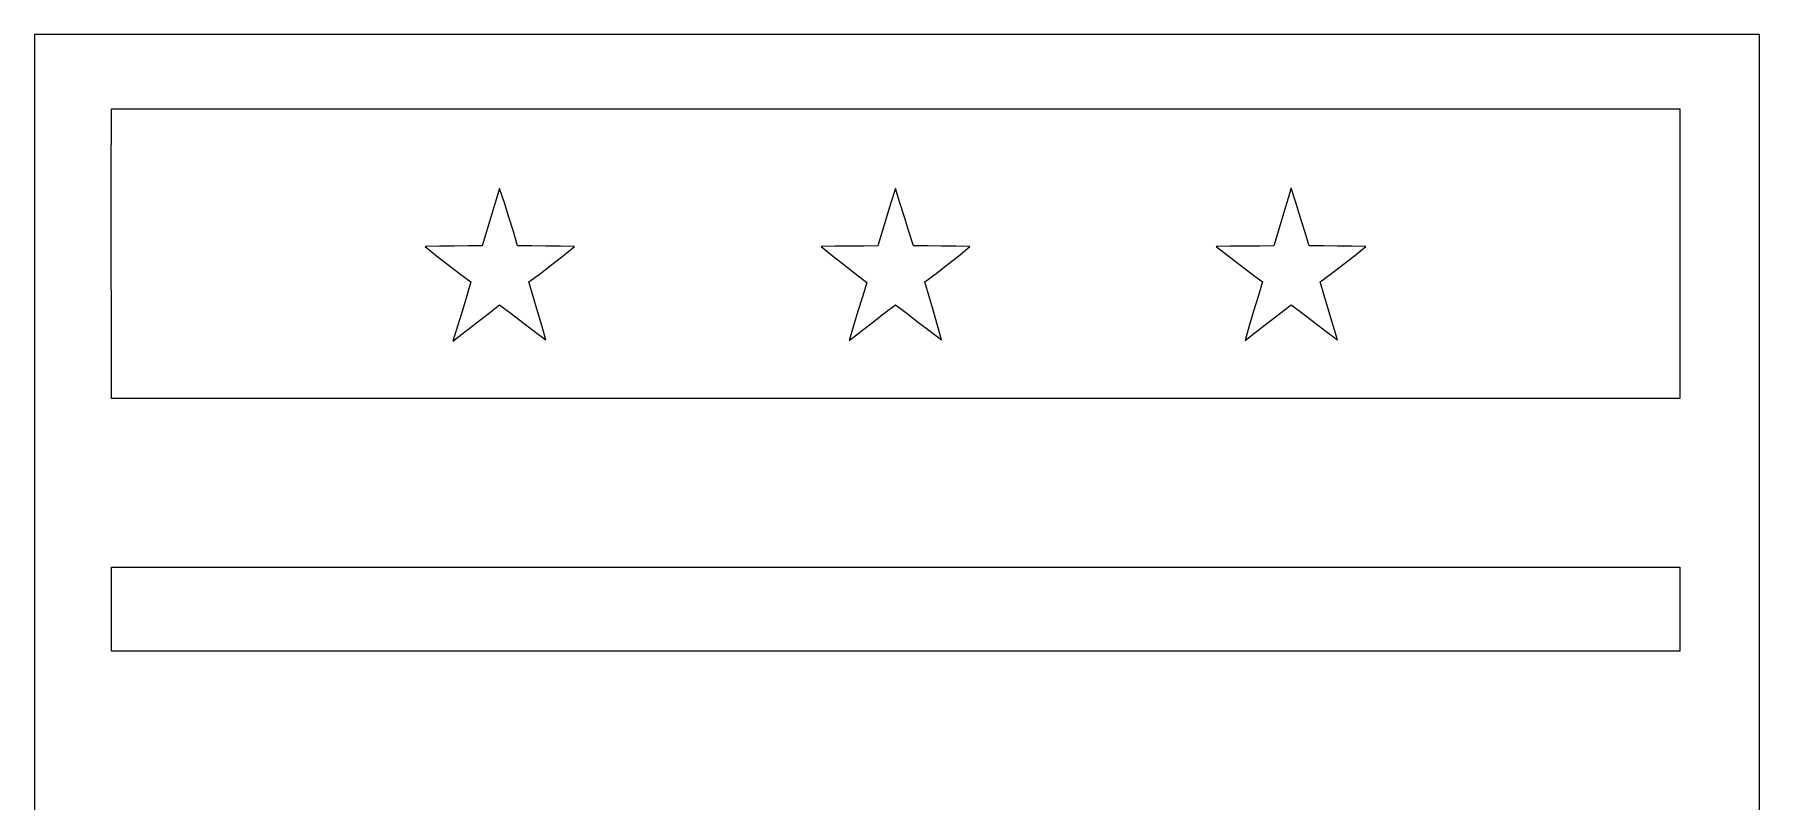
# Model space of a CAD drawing. Extents: x 0 to 72, y 0 to 127.
# Drawn here: x 0.5 to 72.1, y 94.8 to 126.6 of the extents above; entities that cross this region are included whole.
import ezdxf

# ---------------------------------------------------------------- set-up
doc = ezdxf.new("R2010")
doc.units = 0
doc.layers.add('Hacdc.withtext.simplified', color=7, linetype='CONTINUOUS')

msp = doc.modelspace()

# ---------------------------------------------------------------- linework, layer by layer
at = {"layer": 'Hacdc.withtext.simplified', "color": 7}
for p, q in [((18.409554, 126.634644), (0.514602, 126.634644)), ((0.514602, 126.634644), (0.514602, 107.592173)), ((18.409554, 126.634644), (0.514602, 126.634644)), ((0.514602, 126.634644), (0.514602, 107.592173)), ((36.304506, 126.634644), (18.409554, 126.634644)), ((36.304506, 126.634644), (18.409554, 126.634644)), ((54.199832, 126.634644), (36.304506, 126.634644)), ((54.199832, 126.634644), (36.304506, 126.634644)), ((72.095157, 126.634644), (54.199832, 126.634644)), ((54.199832, 126.634644), (54.199832, 126.634644)), ((72.095157, 126.634644), (54.199832, 126.634644)), ((54.199832, 126.634644), (54.199832, 126.634644)), ((72.095157, 107.592173), (72.095157, 126.634644)), ((72.095157, 107.592173), (72.095157, 126.634644)), ((3.70116, 120.545517), (3.710116, 123.551457)), ((3.70116, 120.545517), (3.710116, 123.551457)), ((3.710116, 123.551457), (19.975778, 123.551457)), ((3.710116, 123.551457), (19.975778, 123.551457)), ((19.975778, 123.551457), (36.243305, 123.551457)), ((19.975778, 123.551457), (36.243305, 123.551457)), ((36.243305, 123.551457), (52.514938, 123.551457)), ((36.243305, 123.551457), (52.514938, 123.551457)), ((52.514938, 123.551457), (68.792542, 123.551457)), ((52.514938, 123.551457), (68.792542, 123.551457)), ((68.792542, 123.551457), (68.792542, 120.555219)), ((68.792542, 123.551457), (68.792542, 120.555219)), ((3.701906, 117.544055), (3.70116, 120.545517)), ((3.701906, 117.544055), (3.70116, 120.545517)), ((52.665705, 120.264475), (52.477997, 119.665526)), ((52.665705, 120.264475), (52.477997, 119.665526)), ((52.85416, 119.665526), (52.665705, 120.264475)), ((52.85416, 119.665526), (52.665705, 120.264475)), ((68.792542, 120.555219), (68.792542, 117.552638)), ((68.792542, 120.555219), (68.792542, 120.555219)), ((68.792542, 120.555219), (68.792542, 117.552638)), ((68.792542, 120.555219), (68.792542, 120.555219)), ((19.627757, 119.646684), (19.445647, 119.051467)), ((19.627757, 119.646684), (19.445647, 119.051467)), ((19.815465, 120.241528), (19.627757, 119.646684)), ((19.815465, 120.241528), (19.627757, 119.646684)), ((20.016234, 119.646684), (19.815465, 120.241528)), ((20.016234, 119.646684), (19.815465, 120.241528)), ((20.204315, 119.051467), (20.016234, 119.646684)), ((20.204315, 119.051467), (20.016234, 119.646684)), ((36.052504, 119.646684), (35.870766, 119.051467)), ((36.052504, 119.646684), (35.870766, 119.051467)), ((36.240585, 120.241528), (36.052504, 119.646684)), ((36.240585, 120.241528), (36.052504, 119.646684)), ((36.429039, 119.646684), (36.240585, 120.241528)), ((36.429039, 119.646684), (36.240585, 120.241528)), ((36.613762, 119.051467), (36.429039, 119.646684)), ((36.613762, 119.051467), (36.429039, 119.646684)), ((52.477997, 119.665526), (52.295887, 119.062846)), ((52.477997, 119.665526), (52.295887, 119.062846)), ((53.038509, 119.062846), (52.85416, 119.665526)), ((53.038509, 119.062846), (52.85416, 119.665526)), ((19.445647, 119.051467), (19.267268, 118.456623)), ((19.445647, 119.051467), (19.267268, 118.456623)), ((20.384933, 118.456623), (20.204315, 119.051467)), ((20.384933, 118.456623), (20.204315, 119.051467)), ((35.870766, 119.051467), (35.692388, 118.456623)), ((35.870766, 119.051467), (35.692388, 118.456623)), ((36.798111, 118.456623), (36.613762, 119.051467)), ((36.798111, 118.456623), (36.613762, 119.051467)), ((52.295887, 119.062846), (52.117509, 118.459792)), ((52.295887, 119.062846), (52.117509, 118.459792)), ((52.295887, 119.062846), (52.295887, 119.062846)), ((52.295887, 119.062846), (52.295887, 119.062846)), ((53.223232, 118.459792), (53.038509, 119.062846)), ((53.223232, 118.459792), (53.038509, 119.062846)), ((19.267268, 118.456623), (19.091502, 117.861405)), ((19.267268, 118.456623), (19.091502, 117.861405)), ((20.561446, 117.861405), (20.384933, 118.456623)), ((20.561446, 117.861405), (20.384933, 118.456623)), ((35.692388, 118.456623), (35.516248, 117.861405)), ((35.692388, 118.456623), (35.516248, 117.861405)), ((36.986565, 117.861405), (36.798111, 118.456623)), ((36.986565, 117.861405), (36.798111, 118.456623)), ((52.117509, 118.459792), (51.941369, 117.861216)), ((52.117509, 118.459792), (51.941369, 117.861216)), ((53.411313, 117.861216), (53.223232, 118.459792)), ((53.411313, 117.861216), (53.223232, 118.459792)), ((3.707131, 114.542593), (3.701906, 117.544055)), ((3.707131, 114.542593), (3.701906, 117.544055)), ((17.317792, 117.851703), (16.72668, 117.838642)), ((17.317792, 117.851703), (16.72668, 117.838642)), ((16.72668, 117.838642), (17.193524, 117.455389)), ((16.72668, 117.838642), (17.193524, 117.455389)), ((17.193524, 117.455389), (17.666712, 117.084824)), ((17.193524, 117.455389), (17.666712, 117.084824)), ((17.908904, 117.85842), (17.317792, 117.851703)), ((17.908904, 117.85842), (17.317792, 117.851703)), ((18.500016, 117.861032), (17.908904, 117.85842)), ((18.500016, 117.861032), (17.908904, 117.85842)), ((19.091502, 117.861405), (18.500016, 117.861032)), ((19.091502, 117.861405), (18.500016, 117.861032)), ((21.152558, 117.861032), (20.561446, 117.861405)), ((21.152558, 117.861032), (20.561446, 117.861405)), ((21.74367, 117.85842), (21.152558, 117.861032)), ((21.74367, 117.85842), (21.152558, 117.861032)), ((22.334782, 117.851703), (21.74367, 117.85842)), ((21.74367, 117.85842), (21.74367, 117.85842)), ((22.334782, 117.851703), (21.74367, 117.85842)), ((21.74367, 117.85842), (21.74367, 117.85842)), ((21.985862, 117.084824), (22.45905, 117.455389)), ((21.985862, 117.084824), (22.45905, 117.455389)), ((22.925894, 117.838642), (22.334782, 117.851703)), ((22.925894, 117.838642), (22.334782, 117.851703)), ((22.45905, 117.455389), (22.925894, 117.838642)), ((22.45905, 117.455389), (22.925894, 117.838642)), ((33.742912, 117.848717), (33.151799, 117.838642)), ((33.742912, 117.848717), (33.151799, 117.838642)), ((33.151799, 117.838642), (33.618644, 117.464718)), ((33.151799, 117.838642), (33.618644, 117.464718)), ((33.618644, 117.464718), (34.091832, 117.090422)), ((33.618644, 117.464718), (34.091832, 117.090422)), ((34.334024, 117.85021), (33.742912, 117.848717)), ((34.334024, 117.85021), (33.742912, 117.848717)), ((34.925136, 117.85133), (34.334024, 117.85021)), ((34.925136, 117.85133), (34.334024, 117.85021)), ((35.516248, 117.861405), (34.925136, 117.85133)), ((35.516248, 117.861405), (34.925136, 117.85133)), ((37.577304, 117.861032), (36.986565, 117.861405)), ((37.577304, 117.861032), (36.986565, 117.861405)), ((38.166178, 117.85842), (37.577304, 117.861032)), ((38.166178, 117.85842), (37.577304, 117.861032)), ((38.750946, 117.851703), (38.166178, 117.85842)), ((38.166178, 117.85842), (38.166178, 117.85842)), ((38.750946, 117.851703), (38.166178, 117.85842)), ((38.166178, 117.85842), (38.166178, 117.85842)), ((38.400533, 117.084824), (38.865884, 117.455389)), ((38.400533, 117.084824), (38.865884, 117.455389)), ((39.329743, 117.838642), (38.750946, 117.851703)), ((39.329743, 117.838642), (38.750946, 117.851703)), ((38.865884, 117.455389), (39.329743, 117.838642)), ((38.865884, 117.455389), (39.329743, 117.838642)), ((50.15012, 117.848528), (49.555649, 117.838825)), ((50.15012, 117.848528), (49.555649, 117.838825)), ((49.555649, 117.838825), (50.034808, 117.464902)), ((49.555649, 117.838825), (50.034808, 117.464902)), ((50.034808, 117.464902), (50.514341, 117.093591)), ((50.034808, 117.464902), (50.514341, 117.093591)), ((50.748696, 117.850021), (50.15012, 117.848528)), ((50.748696, 117.850021), (50.15012, 117.848528)), ((51.346898, 117.851513), (50.748696, 117.850021)), ((51.346898, 117.851513), (50.748696, 117.850021)), ((51.941369, 117.861216), (51.346898, 117.851513)), ((51.941369, 117.861216), (51.346898, 117.851513)), ((53.999067, 117.860843), (53.411313, 117.861216)), ((53.999067, 117.860843), (53.411313, 117.861216)), ((54.583088, 117.858231), (53.999067, 117.860843)), ((54.583088, 117.858231), (53.999067, 117.860843)), ((55.166737, 117.851887), (54.583088, 117.858231)), ((55.166737, 117.851887), (54.583088, 117.858231)), ((54.815204, 117.085008), (55.28802, 117.4552)), ((54.815204, 117.085008), (55.28802, 117.4552)), ((55.754864, 117.838825), (55.166737, 117.851887)), ((55.754864, 117.838825), (55.166737, 117.851887)), ((55.28802, 117.4552), (55.754864, 117.838825)), ((55.28802, 117.4552), (55.754864, 117.838825)), ((68.792542, 117.552638), (68.792542, 114.545578)), ((68.792542, 117.552638), (68.792542, 114.545578)), ((17.666712, 117.084824), (18.143632, 116.723216)), ((17.666712, 117.084824), (18.143632, 116.723216)), ((18.143632, 116.723216), (18.622792, 116.365339)), ((18.143632, 116.723216), (18.622792, 116.365339)), ((21.029783, 116.365339), (21.508942, 116.723216)), ((21.029783, 116.365339), (21.508942, 116.723216)), ((21.508942, 116.723216), (21.985862, 117.084824)), ((21.508942, 116.723216), (21.985862, 117.084824)), ((34.091832, 117.090422), (34.568752, 116.716499)), ((34.091832, 117.090422), (34.568752, 116.716499)), ((34.568752, 116.716499), (35.047911, 116.342202)), ((34.568752, 116.716499), (35.047911, 116.342202)), ((37.455276, 116.365339), (37.930703, 116.723216)), ((37.455276, 116.365339), (37.930703, 116.723216)), ((37.930703, 116.723216), (38.400533, 117.084824)), ((37.930703, 116.723216), (38.400533, 117.084824)), ((50.514341, 117.093591), (50.9935, 116.726012)), ((50.514341, 117.093591), (50.9935, 116.726012)), ((50.9935, 116.726012), (51.472659, 116.36515)), ((50.9935, 116.726012), (51.472659, 116.36515)), ((53.858752, 116.36515), (54.338284, 116.723027)), ((53.858752, 116.36515), (54.338284, 116.723027)), ((54.338284, 116.723027), (54.815204, 117.085008)), ((54.338284, 116.723027), (54.815204, 117.085008)), ((18.622792, 116.365339), (18.443293, 115.752956)), ((18.622792, 116.365339), (18.443293, 115.752956)), ((21.208534, 115.757061), (21.029783, 116.365339)), ((21.208534, 115.757061), (21.029783, 116.365339)), ((35.047911, 116.342202), (34.868786, 115.746985)), ((35.047911, 116.342202), (34.868786, 115.746985)), ((37.633654, 115.757061), (37.455276, 116.365339)), ((37.633654, 115.757061), (37.455276, 116.365339)), ((51.472659, 116.36515), (51.284951, 115.756498)), ((51.472659, 116.36515), (51.284951, 115.756498)), ((54.03825, 115.756872), (53.858752, 116.36515)), ((54.03825, 115.756872), (53.858752, 116.36515)), ((18.443293, 115.752956), (18.257825, 115.140946)), ((18.443293, 115.752956), (18.257825, 115.140946)), ((19.335933, 115.048771), (19.815465, 115.412992)), ((19.335933, 115.048771), (19.815465, 115.412992)), ((19.815465, 115.412992), (20.294997, 115.052503)), ((19.815465, 115.412992), (20.294997, 115.052503)), ((21.389525, 115.155127), (21.208534, 115.757061)), ((21.389525, 115.155127), (21.208534, 115.757061)), ((34.868786, 115.746985), (34.685557, 115.149529)), ((34.868786, 115.746985), (34.685557, 115.149529)), ((35.761426, 115.05213), (36.240585, 115.412992)), ((35.761426, 115.05213), (36.240585, 115.412992)), ((36.240585, 115.412992), (36.720117, 115.052503)), ((36.240585, 115.412992), (36.720117, 115.052503)), ((37.814645, 115.155127), (37.633654, 115.757061)), ((37.814645, 115.155127), (37.633654, 115.757061)), ((51.284951, 115.756498), (51.102841, 115.152325)), ((51.284951, 115.756498), (51.102841, 115.152325)), ((52.186546, 115.05194), (52.665705, 115.413176)), ((52.186546, 115.05194), (52.665705, 115.413176)), ((52.665705, 115.413176), (53.145238, 115.052314)), ((52.665705, 115.413176), (53.145238, 115.052314)), ((54.221107, 115.154937), (54.03825, 115.756872)), ((54.221107, 115.154937), (54.03825, 115.756872)), ((3.710116, 111.536653), (3.707131, 114.542593)), ((3.710116, 111.536653), (3.707131, 114.542593)), ((18.068251, 114.528936), (17.877184, 113.916552)), ((18.068251, 114.528936), (17.877184, 113.916552)), ((18.257825, 115.140946), (18.068251, 114.528936)), ((18.257825, 115.140946), (18.068251, 114.528936)), ((18.368658, 114.293834), (18.854161, 114.673355)), ((18.368658, 114.293834), (18.854161, 114.673355)), ((18.854161, 114.673355), (19.335933, 115.048771)), ((18.854161, 114.673355), (19.335933, 115.048771)), ((20.294997, 115.052503), (20.774156, 114.687536)), ((20.294997, 115.052503), (20.774156, 114.687536)), ((20.774156, 114.687536), (21.253689, 114.322569)), ((20.774156, 114.687536), (21.253689, 114.322569)), ((21.566038, 114.55767), (21.389525, 115.155127)), ((21.566038, 114.55767), (21.389525, 115.155127)), ((21.732848, 113.96208), (21.566038, 114.55767)), ((21.732848, 113.96208), (21.566038, 114.55767)), ((34.5027, 114.547595), (34.323575, 113.939689)), ((34.5027, 114.547595), (34.323575, 113.939689)), ((34.685557, 115.149529), (34.5027, 114.547595)), ((34.685557, 115.149529), (34.5027, 114.547595)), ((34.802734, 114.313239), (35.281893, 114.684924)), ((34.802734, 114.313239), (35.281893, 114.684924)), ((35.281893, 114.684924), (35.761426, 115.05213)), ((35.281893, 114.684924), (35.761426, 115.05213)), ((36.720117, 115.052503), (37.199276, 114.687536)), ((36.720117, 115.052503), (37.199276, 114.687536)), ((37.199276, 114.687536), (37.678809, 114.322569)), ((37.199276, 114.687536), (37.678809, 114.322569)), ((37.991158, 114.55767), (37.814645, 115.155127)), ((37.991158, 114.55767), (37.814645, 115.155127)), ((38.158341, 113.96208), (37.991158, 114.55767)), ((38.158341, 113.96208), (37.991158, 114.55767)), ((50.924462, 114.548152), (50.748696, 113.9395)), ((50.924462, 114.548152), (50.748696, 113.9395)), ((51.102841, 115.152325), (50.924462, 114.548152)), ((51.102841, 115.152325), (50.924462, 114.548152)), ((51.227855, 114.31305), (51.707387, 114.684734)), ((51.227855, 114.31305), (51.707387, 114.684734)), ((51.707387, 114.684734), (52.186546, 115.05194)), ((51.707387, 114.684734), (52.186546, 115.05194)), ((53.145238, 115.052314), (53.62477, 114.687347)), ((53.145238, 115.052314), (53.62477, 114.687347)), ((53.62477, 114.687347), (54.103929, 114.322753)), ((53.62477, 114.687347), (54.103929, 114.322753)), ((54.403963, 114.557481), (54.221107, 115.154937)), ((54.403963, 114.557481), (54.221107, 115.154937)), ((54.583462, 113.962264), (54.403963, 114.557481)), ((54.583462, 113.962264), (54.403963, 114.557481)), ((68.792542, 114.545578), (68.792542, 111.536653)), ((68.792542, 114.545578), (68.792542, 111.536653)), ((17.877184, 113.916552), (18.368658, 114.293834)), ((17.877184, 113.916552), (18.368658, 114.293834)), ((21.253689, 114.322569), (21.732848, 113.96208)), ((21.253689, 114.322569), (21.732848, 113.96208)), ((34.323575, 113.939689), (34.802734, 114.313239)), ((34.323575, 113.939689), (34.802734, 114.313239)), ((37.678809, 114.322569), (38.158341, 113.96208)), ((37.678809, 114.322569), (38.158341, 113.96208)), ((50.748696, 113.9395), (51.227855, 114.31305)), ((50.748696, 113.9395), (51.227855, 114.31305)), ((54.103929, 114.322753), (54.583462, 113.962264)), ((54.103929, 114.322753), (54.583462, 113.962264)), ((19.978763, 111.533294), (3.710116, 111.536653)), ((19.978763, 111.533294), (3.710116, 111.536653)), ((36.251515, 111.52807), (19.978763, 111.533294)), ((36.251515, 111.52807), (19.978763, 111.533294)), ((52.523894, 111.52695), (36.251515, 111.52807)), ((52.523894, 111.52695), (36.251515, 111.52807)), ((68.792542, 111.536653), (52.523894, 111.52695)), ((68.792542, 111.536653), (52.523894, 111.52695)), ((0.514602, 107.592173), (0.514602, 88.549329)), ((0.514602, 107.592173), (0.514602, 88.549329)), ((72.095157, 88.549329), (72.095157, 107.592173)), ((72.095157, 88.549329), (72.095157, 107.592173)), ((3.710116, 103.661127), (3.710116, 104.531749)), ((3.710116, 104.531749), (19.975778, 104.531749)), ((3.710116, 103.661127), (3.710116, 104.531749)), ((3.710116, 104.531749), (19.975778, 104.531749)), ((19.975778, 104.531749), (36.243305, 104.531749)), ((19.975778, 104.531749), (36.243305, 104.531749)), ((36.243305, 104.531749), (52.514938, 104.531749)), ((36.243305, 104.531749), (52.514938, 104.531749)), ((52.514938, 104.531749), (68.792542, 104.531749)), ((52.514938, 104.531749), (68.792542, 104.531749)), ((68.792542, 104.531749), (68.792542, 103.661127)), ((68.792542, 104.531749), (68.792542, 103.661127)), ((3.710116, 102.786028), (3.710116, 103.661127)), ((3.710116, 102.786028), (3.710116, 103.661127)), ((68.792542, 103.661127), (68.792542, 102.786028)), ((68.792542, 103.661127), (68.792542, 103.661127)), ((68.792542, 103.661127), (68.792542, 102.786028)), ((68.792542, 103.661127), (68.792542, 103.661127)), ((3.710116, 101.910928), (3.710116, 102.786028)), ((3.710116, 101.910928), (3.710116, 102.786028)), ((68.792542, 102.786028), (68.792542, 101.910928)), ((68.792542, 102.786028), (68.792542, 101.910928)), ((3.710116, 101.040306), (3.710116, 101.910928)), ((3.710116, 101.040306), (3.710116, 101.910928)), ((68.792542, 101.910928), (68.792542, 101.040306)), ((68.792542, 101.910928), (68.792542, 101.040306)), ((19.975778, 101.040306), (3.710116, 101.040306)), ((19.975778, 101.040306), (3.710116, 101.040306)), ((36.243305, 101.040306), (19.975778, 101.040306)), ((36.243305, 101.040306), (19.975778, 101.040306)), ((52.514938, 101.040306), (36.243305, 101.040306)), ((52.514938, 101.040306), (36.243305, 101.040306)), ((68.792542, 101.040306), (52.514938, 101.040306)), ((68.792542, 101.040306), (52.514938, 101.040306))]:
    msp.add_line(p, q, dxfattribs=at)

doc.saveas('drawing.dxf')
